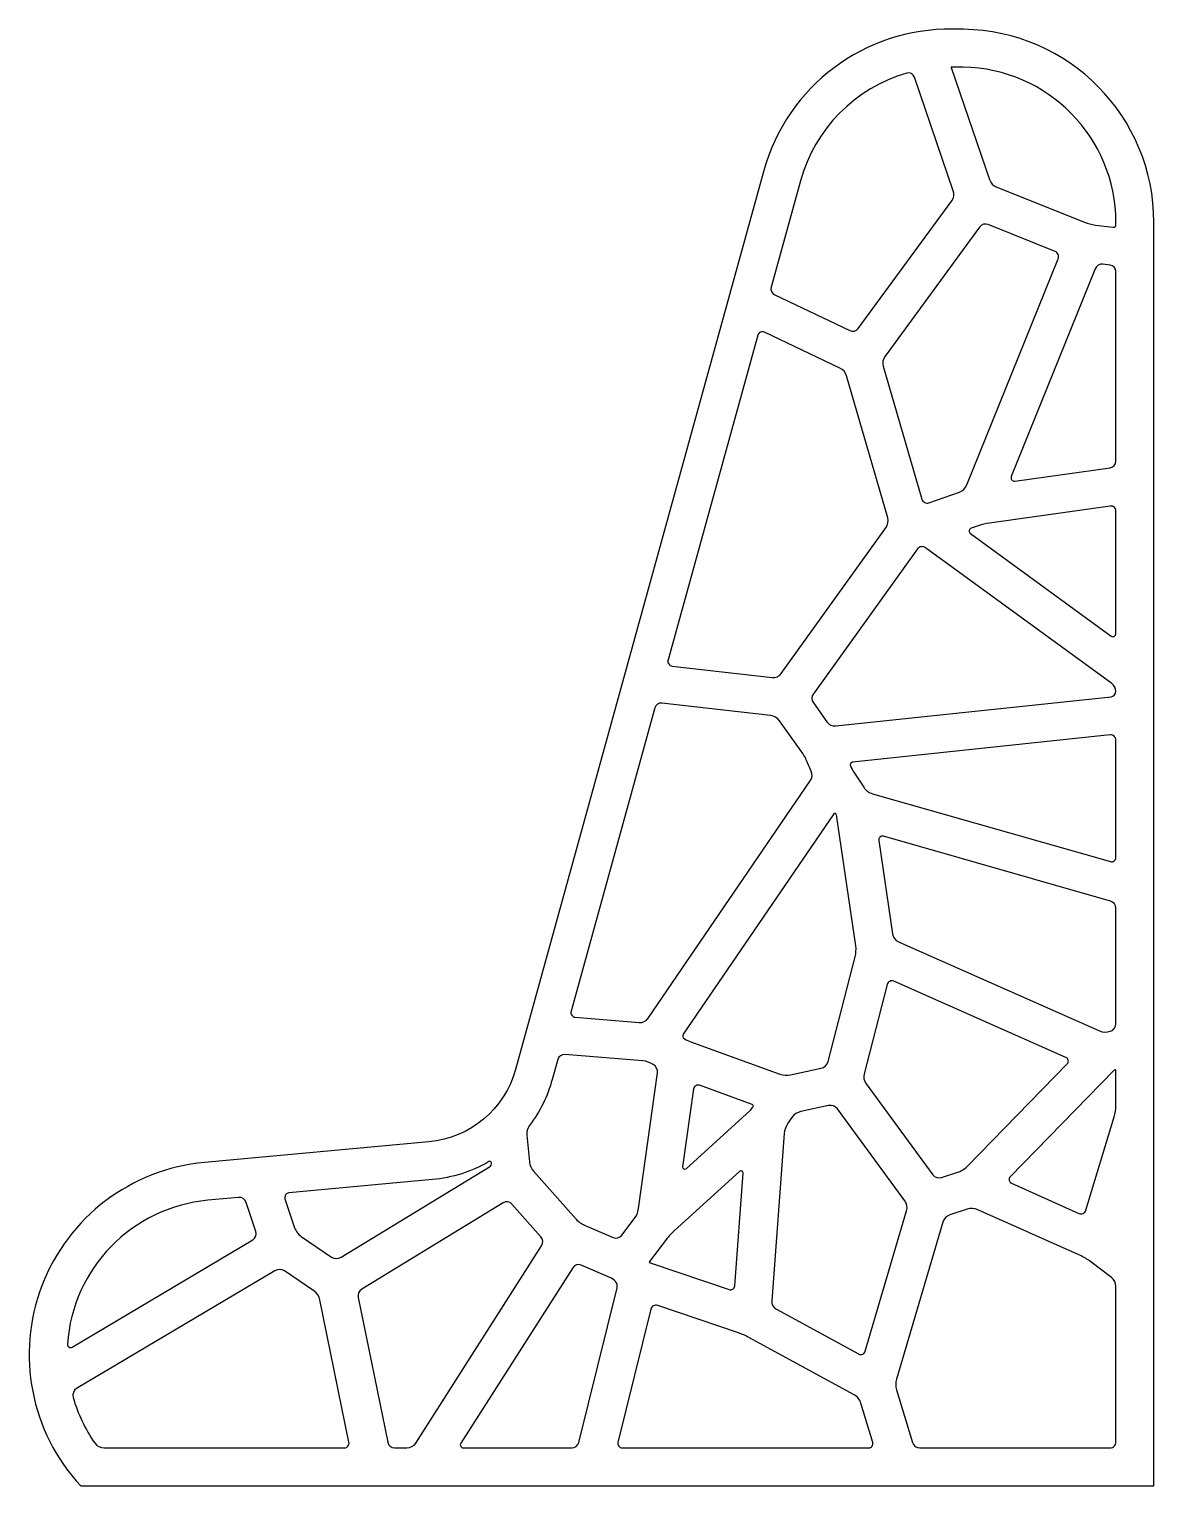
# Model space of a CAD drawing. Header units: inches. Extents: x 6.7 to 30, y 0.1 to 30.3.
import ezdxf

# ---------------------------------------------------------------- set-up
doc = ezdxf.new("R2010")
doc.units = ezdxf.units.IN
doc.layers.get('0').update_dxf_attribs({"linetype": 'CONTINUOUS'})

msp = doc.modelspace()

# ---------------------------------------------------------------- linework, layer by layer
for points in [[(7.776, 0.062), (30.028, 0.062), (30.028, 26.261, 0.410212), (26.083, 30.261), (25.852, 30.264, 0.341105), (21.941, 27.33), (16.794, 8.697, -0.311893), (14.998, 7.195), (10.34, 6.766, 0.622472)], [(22.167, 24.753), (23.721, 24.013, 0.360252), (23.897, 24.057), (25.837, 26.707, 0.244981), (25.869, 26.914), (25.064, 29.269, 0.400141), (24.907, 29.351, 0.260799), (22.7, 27.12), (22.092, 24.917, 0.363923)], [(29.241, 26.261, 0.410212), (26.072, 29.474), (25.841, 29.477, 0.000602), (25.833, 29.477, 0.517793), (25.828, 29.47), (26.622, 27.145, 0.218622), (26.769, 26.99), (28.59, 26.261, 0.065708), (28.817, 26.203), (29.187, 26.159, 0.449318), (29.241, 26.207)], [(25.363, 20.443), (25.996, 20.665, 0.215724), (26.152, 20.814), (28.044, 25.504, 0.41502), (27.979, 25.657), (26.593, 26.212, 0.342429), (26.413, 26.161), (24.454, 23.486, 0.232648), (24.418, 23.277), (25.218, 20.517, 0.430412)], [(29.124, 25.373), (28.971, 25.392, 0.338505), (28.81, 25.296), (27.071, 20.986, 0.577197), (27.143, 20.893), (29.124, 21.171, 0.373897), (29.241, 21.306), (29.241, 25.241, 0.379959)], [(22.301, 16.904), (24.473, 19.925, 0.230443), (24.509, 20.134), (23.657, 23.074, 0.214228), (23.517, 23.238), (21.954, 23.982, 0.466359), (21.816, 23.919), (19.956, 17.186, 0.460655), (20.042, 17.059), (22.114, 16.822, 0.271614)], [(29.241, 17.728), (29.241, 20.275, 0.455713), (29.124, 20.376), (26.617, 20.024, 0.049487), (26.388, 19.968), (26.24, 19.916, 0.604427), (26.224, 19.808), (29.145, 17.679, 0.613224)], [(22.969, 16.294), (23.249, 15.903, 0.27031), (23.435, 15.819), (29.141, 16.424, 0.383623), (29.241, 16.535, 0.239753), (29.16, 16.695), (25.292, 19.512, 0.415964), (25.127, 19.486), (22.97, 16.486, 0.321412)], [(19.542, 9.756), (22.905, 14.676, 0.258452), (22.924, 14.882), (22.834, 15.087, 0.052101), (22.718, 15.292), (22.266, 15.924, 0.212306), (22.08, 16.033), (19.829, 16.29, 0.369249), (19.681, 16.19), (17.943, 9.902, 0.470049), (18.029, 9.778), (19.358, 9.668, 0.269778)], [(23.808, 14.858), (24.014, 14.545, 0.179541), (24.192, 14.413), (29.127, 13.005, 0.498179), (29.241, 13.091), (29.241, 15.524, 0.445481), (29.123, 15.63), (23.781, 15.064, 0.50714), (23.737, 14.988, 0.042551)], [(20.409, 9.278), (22.271, 8.599, 0.14135), (22.497, 8.583), (23.128, 8.719, 0.283726), (23.273, 8.858), (23.834, 11.027, 0.099686), (23.847, 11.258), (23.458, 13.928, 0.109905), (23.433, 13.994, 0.533331), (23.393, 13.995), (20.269, 9.425, 0.431695), (20.289, 9.335, 0.047645)], [(24.731, 11.344), (28.903, 9.496, 0.188236), (29.123, 9.486), (29.129, 9.489, 0.321276), (29.241, 9.645), (29.241, 12.036, 0.334954), (29.127, 12.186), (24.421, 13.529, 0.544077), (24.324, 13.445), (24.606, 11.508, 0.257885)], [(24.5, 10.457), (24.021, 8.607, 0.225218), (24.062, 8.397), (25.446, 6.511, 0.325422), (25.628, 6.453), (25.962, 6.564, 0.119751), (26.157, 6.686), (28.232, 8.811, 0.52293), (28.206, 8.943), (24.637, 10.524, 0.463052)], [(17.027, 7.333), (17.082, 6.783, 0.15805), (17.172, 6.577), (18.047, 5.593, 0.110846), (18.234, 5.459), (18.815, 5.212, 0.342762), (18.995, 5.259), (19.254, 5.598, 0.129229), (19.342, 5.809), (19.734, 8.623, 0.300818), (19.649, 8.801), (19.648, 8.801, 0.114867), (19.429, 8.872), (17.816, 9.006, 0.360499), (17.667, 8.902), (17.553, 8.488, -0.094265), (17.083, 7.533, 0.188524)], [(29.195, 8.671), (27.048, 6.471, 0.52151), (27.073, 6.338), (28.474, 5.71, 0.451518), (28.616, 5.775), (29.206, 7.713, 0.074054), (29.241, 7.944), (29.241, 8.677, 0.513689), (29.224, 8.689, 0.118061)], [(20.329, 6.638), (21.655, 7.845, 0.05828), (21.716, 7.915, 0.489454), (21.699, 7.97), (20.61, 8.367, 0.477617), (20.482, 8.29), (20.258, 6.676, 0.70164)], [(23.282, 7.947), (22.705, 7.823, 0.192116), (22.523, 7.7), (22.44, 7.579, 0.132035), (22.365, 7.364), (22.106, 3.898, 0.294803), (22.201, 3.724), (23.904, 2.796, 0.477529), (24.041, 2.853), (24.901, 5.763, 0.234259), (24.865, 5.972), (23.467, 7.876, 0.2956)], [(12.012, 6.014), (12.212, 5.413, 0.164385), (12.347, 5.235), (12.978, 4.806, 0.294298), (13.177, 4.801), (16.252, 6.678, 0.288259), (16.293, 6.76, 0.545738), (16.241, 6.786, -0.109279), (15.07, 6.411), (12.092, 6.137, 0.483404)], [(21.34, 4.21), (21.514, 6.542, 0.678147), (21.435, 6.581), (20.08, 5.348, 0.045086), (19.921, 5.174), (19.567, 4.711, 0.360033), (19.568, 4.696, 0.129022), (19.583, 4.686), (21.219, 4.13, 0.490395)], [(7.6, 2.94), (11.343, 5.166, 0.352775), (11.407, 5.338), (11.206, 5.94, 0.34825), (11.051, 6.041), (10.412, 5.982, 0.368189), (7.502, 3.001, 0.604539)], [(13.529, 3.964), (14.142, 0.965, 0.356359), (14.283, 0.849), (14.542, 0.849, 0.256074), (14.724, 0.949), (17.334, 5.039, 0.335527), (17.319, 5.227), (16.717, 5.904, 0.362757), (16.538, 5.93), (13.606, 4.141, 0.315992)], [(29.241, 0.967), (29.241, 4.195, 0.23454), (29.147, 4.384), (28.72, 4.708, 0.05705), (28.518, 4.828), (26.376, 5.788, 0.187666), (26.156, 5.799), (25.799, 5.68, 0.245432), (25.654, 5.53), (24.692, 2.276, 0.146602), (24.693, 2.05), (25.023, 0.962, 0.330263), (25.175, 0.849), (29.123, 0.849, 0.414214)], [(8.263, 0.849), (13.244, 0.849, 0.474536), (13.338, 0.965), (12.734, 3.92, 0.195555), (12.613, 4.102), (12.002, 4.517, 0.291158), (11.803, 4.523), (7.691, 2.078, 0.340748), (7.619, 1.897, 0.082076), (8.068, 0.951, 0.245757)], [(15.713, 0.849), (17.958, 0.849, 0.344731), (18.105, 0.964), (18.899, 4.169, 0.248144), (18.866, 4.299, 0.110043), (18.746, 4.385), (18.151, 4.638, 0.366479), (17.979, 4.585), (15.658, 0.949, 0.592263)], [(19.006, 0.849), (24.116, 0.849, 0.503462), (24.2, 0.962), (23.952, 1.779, 0.196807), (23.814, 1.949), (21.631, 3.138, 0.042808), (21.415, 3.232), (19.74, 3.801, 0.43922), (19.6, 3.724), (18.916, 0.964, 0.487287)]]:
    msp.add_lwpolyline(points, format="xyb", close=True)

doc.saveas('drawing.dxf')
